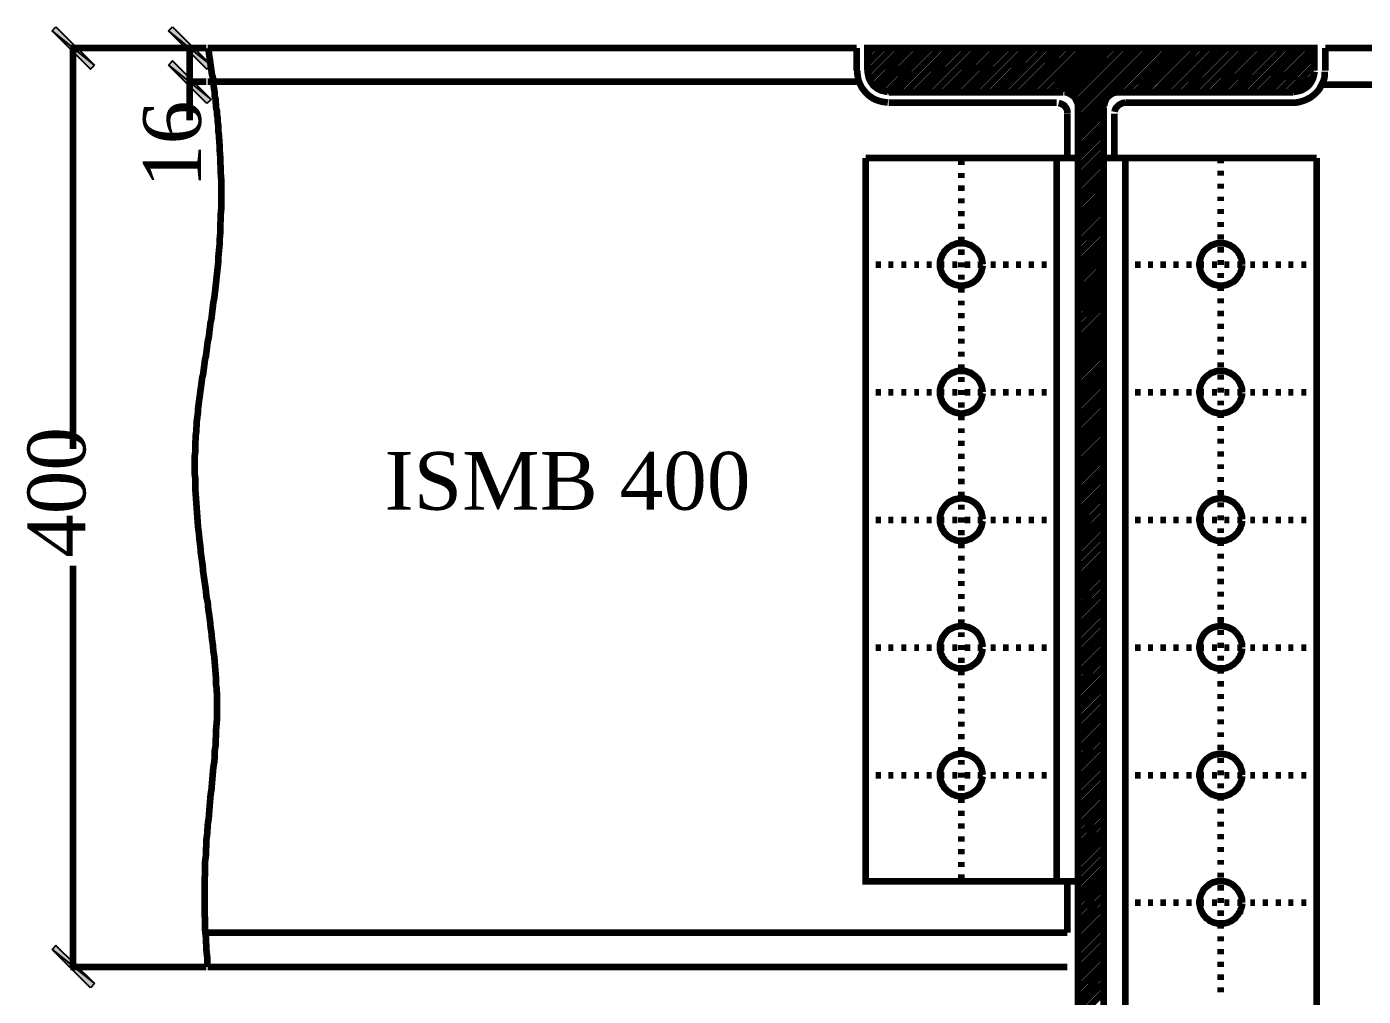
# Model space of a CAD drawing. Header units: millimetres. Extents: x 5315 to 5554, y 2783 to 3056.
# Drawn here: x 5314.9 to 5365.9, y 2861.6 to 2898.6 of the extents above; entities that cross this region are included whole.
import ezdxf

# ---------------------------------------------------------------- set-up
doc = ezdxf.new("R2010")
doc.units = ezdxf.units.MM
for name, color, linetype in [('H', 7, 'Continuous'), ('P', 7, 'Continuous'), ('T', 7, 'Continuous')]:
    doc.layers.add(name, color=color, linetype=linetype)
doc.styles.get("Standard").update_dxf_attribs({"font": 'arial.ttf'})

msp = doc.modelspace()

# ---------------------------------------------------------------- hatches: boundary and pattern name
at = {"layer": 'H', "linetype": 'Continuous'}
for points in [[(5317.518, 2897.109), (5317.377, 2896.951), (5315.913, 2898.415), (5316.072, 2898.573), (5317.518, 2897.109)], [(5321.963, 2897.109), (5321.804, 2896.951), (5320.358, 2898.415), (5320.517, 2898.573), (5321.963, 2897.109)], [(5321.963, 2895.804), (5321.804, 2895.645), (5320.358, 2897.109), (5320.517, 2897.268), (5321.963, 2895.804)], [(5317.518, 2862.079), (5317.377, 2861.92), (5315.913, 2863.384), (5316.072, 2863.543), (5317.518, 2862.079)]]:
    msp.add_hatch(color=256, dxfattribs=at).paths.add_polyline_path(points)

# ---------------------------------------------------------------- linework, layer by layer
at = {"layer": 'P'}
for points in [[(5315.913, 2898.415), (5316.054, 2898.573)], [(5317.518, 2897.109), (5315.913, 2898.415)], [(5315.913, 2898.415), (5317.377, 2896.951)], [(5317.518, 2897.109), (5315.913, 2898.415)], [(5316.054, 2898.573), (5317.518, 2897.109)], [(5320.34, 2898.415), (5320.499, 2898.573)], [(5321.963, 2897.109), (5320.34, 2898.415)], [(5320.34, 2898.415), (5321.804, 2896.951)], [(5321.963, 2897.109), (5320.34, 2898.415)], [(5320.499, 2898.573), (5321.963, 2897.109)], [(5320.499, 2897.268), (5320.34, 2897.109)], [(5321.963, 2895.804), (5320.499, 2897.268)], [(5317.377, 2896.951), (5317.518, 2897.109)], [(5320.34, 2897.109), (5321.963, 2895.804)], [(5320.34, 2897.109), (5321.963, 2895.804)], [(5321.804, 2895.645), (5320.34, 2897.109)], [(5321.804, 2896.951), (5321.963, 2897.109)], [(5321.963, 2895.804), (5321.804, 2895.645)], [(5316.054, 2863.543), (5315.913, 2863.401)], [(5315.913, 2863.401), (5317.518, 2862.096)], [(5315.913, 2863.401), (5317.518, 2862.096)], [(5317.377, 2861.937), (5315.913, 2863.401)], [(5317.518, 2862.096), (5316.054, 2863.543)], [(5317.518, 2862.096), (5317.377, 2861.937)]]:
    msp.add_lwpolyline(points, dxfattribs=at)
at = {"layer": 'P', "const_width": 0.254}
for points in [[(5321.787, 2897.762), (5316.601, 2897.762)], [(5316.707, 2897.762), (5316.707, 2882.469)], [(5321.787, 2897.762), (5321.046, 2897.762)], [(5321.152, 2897.762), (5321.152, 2896.474), (5321.152, 2895.01)], [(5321.84, 2897.762), (5321.875, 2897.639), (5321.893, 2897.497), (5321.91, 2897.374), (5321.928, 2897.268), (5321.945, 2897.127), (5321.963, 2897.004), (5321.981, 2896.88), (5321.998, 2896.757), (5322.034, 2896.633), (5322.034, 2896.527), (5322.051, 2896.404), (5322.069, 2896.28), (5322.087, 2896.157), (5322.104, 2896.051), (5322.104, 2895.928), (5322.139, 2895.804), (5322.139, 2895.698), (5322.157, 2895.575), (5322.157, 2895.469), (5322.192, 2895.346), (5322.192, 2895.222), (5322.21, 2895.116), (5322.21, 2895.01), (5322.228, 2894.887), (5322.245, 2894.781), (5322.245, 2894.675), (5322.245, 2894.569), (5322.263, 2894.446), (5322.263, 2894.34), (5322.281, 2894.234), (5322.281, 2894.128), (5322.298, 2894.023), (5322.298, 2893.811), (5322.316, 2893.599), (5322.316, 2893.388), (5322.334, 2893.194), (5322.334, 2892.982), (5322.351, 2892.77), (5322.351, 2892.576), (5322.351, 2892.382), (5322.351, 2892.188), (5322.351, 2891.994), (5322.351, 2891.8), (5322.351, 2891.606), (5322.334, 2891.43), (5322.334, 2891.236), (5322.316, 2891.059), (5322.316, 2890.883), (5322.316, 2890.706), (5322.298, 2890.512), (5322.298, 2890.354), (5322.281, 2890.177), (5322.263, 2890.001), (5322.245, 2889.825), (5322.245, 2889.666), (5322.228, 2889.489), (5322.21, 2889.331), (5322.192, 2889.172), (5322.175, 2889.013), (5322.157, 2888.837), (5322.139, 2888.678), (5322.122, 2888.519), (5322.104, 2888.378), (5322.087, 2888.219), (5322.051, 2888.061), (5322.034, 2887.902), (5322.016, 2887.761), (5321.998, 2887.602), (5321.981, 2887.443), (5321.945, 2887.302), (5321.928, 2887.161), (5321.91, 2887.02), (5321.893, 2886.861), (5321.875, 2886.72), (5321.84, 2886.579), (5321.822, 2886.438), (5321.804, 2886.297), (5321.787, 2886.156), (5321.769, 2886.015), (5321.734, 2885.891), (5321.716, 2885.75), (5321.699, 2885.609), (5321.681, 2885.468), (5321.663, 2885.327), (5321.628, 2885.203), (5321.61, 2885.062), (5321.593, 2884.939), (5321.575, 2884.797), (5321.557, 2884.674), (5321.54, 2884.533), (5321.522, 2884.409), (5321.504, 2884.286), (5321.487, 2884.145), (5321.469, 2884.021), (5321.469, 2883.898), (5321.452, 2883.774), (5321.434, 2883.633), (5321.416, 2883.51), (5321.416, 2883.369), (5321.399, 2883.245), (5321.399, 2883.122), (5321.381, 2882.998), (5321.381, 2882.875), (5321.363, 2882.734), (5321.363, 2882.61), (5321.363, 2882.487), (5321.363, 2882.363), (5321.346, 2882.24), (5321.346, 2882.099), (5321.346, 2881.975), (5321.346, 2881.852), (5321.346, 2881.728), (5321.346, 2881.605), (5321.346, 2881.481), (5321.363, 2881.358), (5321.363, 2881.234), (5321.363, 2880.97), (5321.381, 2880.723), (5321.399, 2880.476), (5321.416, 2880.229), (5321.434, 2879.982), (5321.452, 2879.735), (5321.469, 2879.488), (5321.504, 2879.241), (5321.522, 2879.012), (5321.557, 2878.765), (5321.575, 2878.518), (5321.61, 2878.271), (5321.646, 2878.024), (5321.663, 2877.795), (5321.699, 2877.548), (5321.734, 2877.319), (5321.769, 2877.072), (5321.787, 2876.842), (5321.84, 2876.613), (5321.857, 2876.384), (5321.893, 2876.154), (5321.928, 2875.907), (5321.945, 2875.696), (5321.981, 2875.466), (5321.998, 2875.237), (5322.034, 2875.008), (5322.051, 2874.779), (5322.087, 2874.567), (5322.104, 2874.338), (5322.122, 2874.126), (5322.139, 2873.897), (5322.157, 2873.685), (5322.157, 2873.579), (5322.157, 2873.473), (5322.175, 2873.367), (5322.175, 2873.262), (5322.192, 2873.156), (5322.192, 2873.032), (5322.192, 2872.926), (5322.192, 2872.821), (5322.192, 2872.732), (5322.192, 2872.627), (5322.192, 2872.415), (5322.192, 2872.203), (5322.175, 2871.992), (5322.157, 2871.78), (5322.157, 2871.586), (5322.139, 2871.374), (5322.139, 2871.18), (5322.104, 2870.969), (5322.104, 2870.757), (5322.087, 2870.545), (5322.051, 2870.334), (5322.034, 2870.14), (5322.016, 2869.928), (5321.998, 2869.716), (5321.981, 2869.505), (5321.945, 2869.275), (5321.928, 2869.064), (5321.91, 2868.852), (5321.893, 2868.623), (5321.875, 2868.393), (5321.857, 2868.287), (5321.84, 2868.164), (5321.84, 2868.058), (5321.822, 2867.952), (5321.822, 2867.829), (5321.804, 2867.705), (5321.787, 2867.582), (5321.787, 2867.476), (5321.787, 2867.353), (5321.769, 2867.229), (5321.769, 2867.106), (5321.769, 2866.982), (5321.751, 2866.859), (5321.734, 2866.735), (5321.734, 2866.612), (5321.734, 2866.488), (5321.734, 2866.365), (5321.734, 2866.224), (5321.716, 2866.1), (5321.716, 2865.959), (5321.716, 2865.836), (5321.716, 2865.695), (5321.716, 2865.571), (5321.716, 2865.43), (5321.716, 2865.306), (5321.716, 2865.165), (5321.716, 2865.007), (5321.716, 2864.883), (5321.716, 2864.724), (5321.734, 2864.583), (5321.734, 2864.442), (5321.734, 2864.301), (5321.734, 2864.142), (5321.751, 2864.001), (5321.769, 2863.842), (5321.769, 2863.684), (5321.787, 2863.543), (5321.787, 2863.384), (5321.804, 2863.225), (5321.822, 2863.066), (5321.822, 2862.908), (5321.84, 2862.731)], [(5346.569, 2897.762), (5321.84, 2897.762)], [(5346.569, 2897.762), (5346.569, 2896.898)], [(5346.975, 2897.533), (5347.187, 2897.762)], [(5346.975, 2897.18), (5347.557, 2897.762)], [(5346.975, 2896.81), (5347.928, 2897.762)], [(5363.997, 2896.898), (5363.997, 2897.762), (5346.975, 2897.762), (5346.975, 2896.898)], [(5347.063, 2896.527), (5348.298, 2897.762)], [(5347.222, 2896.316), (5348.651, 2897.762)], [(5347.416, 2896.157), (5349.021, 2897.762)], [(5347.698, 2896.069), (5349.374, 2897.762)], [(5348.051, 2896.069), (5349.744, 2897.762)], [(5348.421, 2896.069), (5350.115, 2897.762)], [(5348.792, 2896.069), (5350.468, 2897.762)], [(5349.145, 2896.069), (5350.838, 2897.762)], [(5349.515, 2896.069), (5351.208, 2897.762)], [(5349.885, 2896.069), (5351.561, 2897.762)], [(5350.238, 2896.069), (5351.932, 2897.762)], [(5350.609, 2896.069), (5352.284, 2897.762)], [(5350.961, 2896.069), (5352.655, 2897.762)], [(5351.332, 2896.069), (5353.025, 2897.762)], [(5351.702, 2896.069), (5353.378, 2897.762)], [(5352.055, 2896.069), (5353.748, 2897.762)], [(5352.425, 2896.069), (5354.119, 2897.762)], [(5352.796, 2896.069), (5354.472, 2897.762)], [(5353.149, 2896.069), (5354.842, 2897.762)], [(5353.519, 2896.069), (5355.212, 2897.762)], [(5353.889, 2896.069), (5355.583, 2897.762)], [(5354.26, 2896.069), (5355.936, 2897.762)], [(5354.595, 2896.051), (5356.288, 2897.762)], [(5354.824, 2895.928), (5356.659, 2897.762)], [(5354.965, 2895.698), (5357.029, 2897.762)], [(5355.001, 2895.381), (5357.382, 2897.762)], [(5355.001, 2895.01), (5357.752, 2897.762)], [(5356.429, 2896.069), (5358.123, 2897.762)], [(5356.8, 2896.069), (5358.493, 2897.762)], [(5357.17, 2896.069), (5358.846, 2897.762)], [(5357.523, 2896.069), (5359.199, 2897.762)], [(5357.894, 2896.069), (5359.569, 2897.762)], [(5358.246, 2896.069), (5359.94, 2897.762)], [(5358.617, 2896.069), (5360.31, 2897.762)], [(5358.987, 2896.069), (5360.663, 2897.762)], [(5359.34, 2896.069), (5361.033, 2897.762)], [(5359.71, 2896.069), (5361.404, 2897.762)], [(5360.081, 2896.069), (5361.756, 2897.762)], [(5360.434, 2896.069), (5362.127, 2897.762)], [(5360.804, 2896.069), (5362.48, 2897.762)], [(5361.157, 2896.069), (5362.85, 2897.762)], [(5361.527, 2896.069), (5363.22, 2897.762)], [(5361.898, 2896.069), (5363.573, 2897.762)], [(5362.25, 2896.069), (5363.944, 2897.762)], [(5364.42, 2896.898), (5364.42, 2897.762)], [(5364.42, 2897.762), (5393.136, 2897.762)], [(5362.621, 2896.069), (5363.997, 2897.462)], [(5362.991, 2896.069), (5363.997, 2897.092)], [(5346.587, 2896.898), (5346.587, 2896.81), (5346.605, 2896.686), (5346.622, 2896.563), (5346.658, 2896.457), (5346.71, 2896.351), (5346.763, 2896.245), (5346.834, 2896.157), (5346.904, 2896.069), (5346.993, 2895.981), (5347.081, 2895.91), (5347.187, 2895.839), (5347.293, 2895.786), (5347.398, 2895.751), (5347.522, 2895.716), (5347.628, 2895.698), (5347.751, 2895.681)], [(5346.975, 2896.898), (5346.993, 2896.774), (5347.01, 2896.704), (5347.028, 2896.616), (5347.063, 2896.545), (5347.099, 2896.474), (5347.134, 2896.421), (5347.187, 2896.351), (5347.24, 2896.298), (5347.31, 2896.245), (5347.363, 2896.21), (5347.434, 2896.175), (5347.504, 2896.139), (5347.592, 2896.122), (5347.663, 2896.104), (5347.751, 2896.086)], [(5363.203, 2896.086), (5363.326, 2896.104), (5363.397, 2896.122), (5363.485, 2896.139), (5363.556, 2896.175), (5363.626, 2896.21), (5363.679, 2896.245), (5363.75, 2896.298), (5363.803, 2896.351), (5363.855, 2896.421), (5363.891, 2896.474), (5363.926, 2896.545), (5363.961, 2896.616), (5363.979, 2896.704), (5363.997, 2896.774), (5364.014, 2896.862)], [(5363.203, 2895.681), (5363.291, 2895.681), (5363.414, 2895.698), (5363.538, 2895.734), (5363.644, 2895.769), (5363.75, 2895.822), (5363.855, 2895.875), (5363.944, 2895.945), (5364.032, 2896.016), (5364.12, 2896.104), (5364.191, 2896.192), (5364.244, 2896.298), (5364.296, 2896.404), (5364.349, 2896.51), (5364.385, 2896.616), (5364.402, 2896.739), (5364.402, 2896.862)], [(5363.362, 2896.104), (5363.979, 2896.704)], [(5321.787, 2896.474), (5321.046, 2896.474)], [(5346.64, 2896.474), (5321.84, 2896.474)], [(5347.786, 2896.069), (5354.436, 2896.069)], [(5355.001, 2895.504), (5355.001, 2895.592), (5354.965, 2895.698), (5354.913, 2895.804), (5354.86, 2895.892), (5354.771, 2895.963), (5354.683, 2896.016), (5354.577, 2896.069), (5354.472, 2896.069)], [(5356.553, 2896.069), (5356.465, 2896.069), (5356.359, 2896.051), (5356.253, 2895.998), (5356.165, 2895.928), (5356.094, 2895.857), (5356.041, 2895.751), (5356.006, 2895.645), (5355.989, 2895.54)], [(5356.553, 2896.069), (5363.203, 2896.069)], [(5364.296, 2896.369), (5393.136, 2896.369)], [(5347.786, 2895.681), (5354.189, 2895.681)], [(5354.595, 2895.275), (5354.595, 2895.363), (5354.56, 2895.451), (5354.524, 2895.504), (5354.472, 2895.575), (5354.401, 2895.61), (5354.33, 2895.645), (5354.26, 2895.663)], [(5355.001, 2894.64), (5355.989, 2895.628)], [(5355.001, 2895.504), (5355.001, 2851.372)], [(5355.001, 2895.504), (5355.001, 2864.036)], [(5355.971, 2895.504), (5355.971, 2851.372)], [(5356.8, 2895.681), (5356.694, 2895.663), (5356.624, 2895.628), (5356.553, 2895.592), (5356.5, 2895.54), (5356.447, 2895.487), (5356.412, 2895.416), (5356.394, 2895.328)], [(5356.8, 2895.681), (5363.203, 2895.681)], [(5354.595, 2895.257), (5354.595, 2893.564)], [(5354.595, 2893.564), (5354.595, 2895.257), (5354.595, 2893.564)], [(5355.001, 2894.287), (5355.971, 2895.257)], [(5356.377, 2893.564), (5356.377, 2895.257)], [(5355.001, 2893.917), (5355.971, 2894.887)], [(5355.001, 2893.564), (5355.971, 2894.534)], [(5355.001, 2893.194), (5355.971, 2894.164)], [(5356.377, 2893.564), (5356.377, 2894.199)], [(5346.904, 2893.564), (5354.189, 2893.564)], [(5354.189, 2865.994), (5346.904, 2865.994), (5346.904, 2893.564)], [(5350.556, 2893.564), (5350.556, 2893.299)], [(5354.189, 2893.564), (5354.189, 2865.994)], [(5354.189, 2893.564), (5355.001, 2893.564)], [(5355.001, 2892.823), (5355.971, 2893.793)], [(5355.001, 2893.564), (5355.001, 2865.994)], [(5356.8, 2893.564), (5355.971, 2893.564), (5355.971, 2856.258)], [(5364.085, 2893.564), (5356.8, 2893.564)], [(5356.8, 2893.564), (5356.8, 2860.315)], [(5360.434, 2893.564), (5360.434, 2893.37)], [(5364.085, 2893.564), (5364.085, 2860.315)], [(5350.556, 2893), (5350.556, 2892.806)], [(5355.001, 2892.47), (5355.971, 2893.441)], [(5355.001, 2892.1), (5355.971, 2893.07)], [(5360.434, 2893.088), (5360.434, 2892.894)], [(5350.556, 2892.523), (5350.556, 2892.312)], [(5355.001, 2891.73), (5355.971, 2892.717)], [(5360.434, 2892.594), (5360.434, 2892.4)], [(5350.556, 2892.029), (5350.556, 2891.835)], [(5355.001, 2891.359), (5355.971, 2892.347)], [(5355.001, 2891.006), (5355.971, 2891.976)], [(5360.434, 2892.1), (5360.434, 2891.924)], [(5350.556, 2891.553), (5350.556, 2891.341)], [(5355.001, 2890.654), (5355.971, 2891.624)], [(5360.434, 2891.624), (5360.434, 2891.43)], [(5350.556, 2891.059), (5350.556, 2890.865)], [(5355.001, 2890.283), (5355.971, 2891.253)], [(5360.434, 2891.13), (5360.434, 2890.936)], [(5350.556, 2890.565), (5350.556, 2890.371)], [(5355.001, 2889.913), (5355.971, 2890.883)], [(5355.001, 2889.542), (5355.971, 2890.512)], [(5360.434, 2890.654), (5360.434, 2890.46)], [(5351.367, 2889.507), (5351.349, 2889.631), (5351.332, 2889.719), (5351.314, 2889.789), (5351.279, 2889.86), (5351.244, 2889.93), (5351.208, 2890.001), (5351.155, 2890.054), (5351.103, 2890.107), (5351.032, 2890.16), (5350.979, 2890.195), (5350.909, 2890.248), (5350.838, 2890.266), (5350.75, 2890.301), (5350.679, 2890.318), (5350.591, 2890.318), (5350.503, 2890.318), (5350.432, 2890.318), (5350.344, 2890.301), (5350.274, 2890.266), (5350.203, 2890.248), (5350.132, 2890.195), (5350.062, 2890.16), (5350.009, 2890.107), (5349.956, 2890.054), (5349.903, 2890.001), (5349.868, 2889.93), (5349.815, 2889.86), (5349.797, 2889.789), (5349.762, 2889.719), (5349.744, 2889.631), (5349.744, 2889.56), (5349.744, 2889.472), (5349.744, 2889.384), (5349.762, 2889.313), (5349.797, 2889.225), (5349.815, 2889.154), (5349.868, 2889.084), (5349.903, 2889.031), (5349.956, 2888.96), (5350.009, 2888.907), (5350.062, 2888.854), (5350.132, 2888.819), (5350.203, 2888.784), (5350.274, 2888.749), (5350.344, 2888.731), (5350.432, 2888.713), (5350.503, 2888.696), (5350.591, 2888.696), (5350.679, 2888.713), (5350.75, 2888.731), (5350.838, 2888.749), (5350.909, 2888.784), (5350.979, 2888.819), (5351.032, 2888.854), (5351.103, 2888.907), (5351.155, 2888.96), (5351.208, 2889.031), (5351.244, 2889.084), (5351.279, 2889.154), (5351.314, 2889.225), (5351.332, 2889.313), (5351.349, 2889.384), (5351.367, 2889.472)], [(5350.556, 2890.089), (5350.556, 2889.877)], [(5355.001, 2889.19), (5355.971, 2890.16)], [(5361.245, 2889.507), (5361.245, 2889.631), (5361.227, 2889.719), (5361.192, 2889.789), (5361.174, 2889.86), (5361.121, 2889.93), (5361.086, 2890.001), (5361.033, 2890.054), (5360.98, 2890.107), (5360.927, 2890.16), (5360.857, 2890.195), (5360.786, 2890.248), (5360.716, 2890.266), (5360.645, 2890.301), (5360.557, 2890.318), (5360.486, 2890.318), (5360.398, 2890.318), (5360.31, 2890.318), (5360.239, 2890.301), (5360.151, 2890.266), (5360.081, 2890.248), (5360.01, 2890.195), (5359.957, 2890.16), (5359.887, 2890.107), (5359.834, 2890.054), (5359.781, 2890.001), (5359.746, 2889.93), (5359.71, 2889.86), (5359.675, 2889.789), (5359.657, 2889.719), (5359.64, 2889.631), (5359.622, 2889.56), (5359.622, 2889.472), (5359.64, 2889.384), (5359.657, 2889.313), (5359.675, 2889.225), (5359.71, 2889.154), (5359.746, 2889.084), (5359.781, 2889.031), (5359.834, 2888.96), (5359.887, 2888.907), (5359.957, 2888.854), (5360.01, 2888.819), (5360.081, 2888.784), (5360.151, 2888.749), (5360.239, 2888.731), (5360.31, 2888.713), (5360.398, 2888.696), (5360.486, 2888.696), (5360.557, 2888.713), (5360.645, 2888.731), (5360.716, 2888.749), (5360.786, 2888.784), (5360.857, 2888.819), (5360.927, 2888.854), (5360.98, 2888.907), (5361.033, 2888.96), (5361.086, 2889.031), (5361.121, 2889.084), (5361.174, 2889.154), (5361.192, 2889.225), (5361.227, 2889.313), (5361.245, 2889.384), (5361.245, 2889.472)], [(5360.434, 2890.177), (5360.434, 2889.966)], [(5346.904, 2889.507), (5346.993, 2889.507)], [(5347.293, 2889.507), (5347.487, 2889.507)], [(5347.769, 2889.507), (5347.963, 2889.507)], [(5348.263, 2889.507), (5348.457, 2889.507)], [(5348.757, 2889.507), (5348.933, 2889.507)], [(5349.233, 2889.507), (5349.427, 2889.507)], [(5349.727, 2889.507), (5349.903, 2889.507)], [(5350.203, 2889.507), (5350.397, 2889.507)], [(5350.556, 2889.595), (5350.556, 2889.401)], [(5350.679, 2889.507), (5350.891, 2889.507)], [(5351.173, 2889.507), (5351.367, 2889.507)], [(5351.667, 2889.507), (5351.861, 2889.507)], [(5352.143, 2889.507), (5352.355, 2889.507)], [(5352.637, 2889.507), (5352.831, 2889.507)], [(5353.113, 2889.507), (5353.325, 2889.507)], [(5353.607, 2889.507), (5353.801, 2889.507)], [(5354.101, 2889.507), (5354.189, 2889.507)], [(5355.001, 2888.819), (5355.971, 2889.807)], [(5355.001, 2888.449), (5355.971, 2889.436)], [(5356.888, 2889.507), (5356.8, 2889.507)], [(5357.382, 2889.507), (5357.17, 2889.507)], [(5357.858, 2889.507), (5357.664, 2889.507)], [(5358.352, 2889.507), (5358.14, 2889.507)], [(5358.828, 2889.507), (5358.634, 2889.507)], [(5359.322, 2889.507), (5359.128, 2889.507)], [(5359.799, 2889.507), (5359.604, 2889.507)], [(5360.292, 2889.507), (5360.098, 2889.507)], [(5360.434, 2889.683), (5360.434, 2889.489)], [(5360.769, 2889.507), (5360.575, 2889.507)], [(5361.263, 2889.507), (5361.069, 2889.507)], [(5361.739, 2889.507), (5361.562, 2889.507)], [(5362.233, 2889.507), (5362.039, 2889.507)], [(5362.727, 2889.507), (5362.533, 2889.507)], [(5363.203, 2889.507), (5363.009, 2889.507)], [(5363.697, 2889.507), (5363.503, 2889.507)], [(5364.085, 2889.507), (5363.997, 2889.507)], [(5350.556, 2889.119), (5350.556, 2888.925)], [(5355.001, 2888.096), (5355.971, 2889.066)], [(5360.434, 2889.19), (5360.434, 2888.996)], [(5350.556, 2888.625), (5350.556, 2888.431)], [(5355.001, 2887.743), (5355.971, 2888.696)], [(5360.434, 2888.713), (5360.434, 2888.502)], [(5350.556, 2888.131), (5350.556, 2887.955)], [(5355.001, 2887.373), (5355.971, 2888.343)], [(5355.001, 2887.002), (5355.971, 2887.972)], [(5360.434, 2888.219), (5360.434, 2888.025)], [(5350.556, 2887.655), (5350.556, 2887.461)], [(5355.001, 2886.632), (5355.971, 2887.602)], [(5360.434, 2887.743), (5360.434, 2887.531)], [(5350.556, 2887.161), (5350.556, 2886.967)], [(5355.001, 2886.279), (5355.971, 2887.249)], [(5355.001, 2885.909), (5355.971, 2886.879)], [(5360.434, 2887.249), (5360.434, 2887.055)], [(5350.556, 2886.685), (5350.556, 2886.491)], [(5355.001, 2885.538), (5355.971, 2886.526)], [(5360.434, 2886.755), (5360.434, 2886.561)], [(5350.556, 2886.191), (5350.556, 2885.997)], [(5355.001, 2885.186), (5355.971, 2886.156)], [(5360.434, 2886.279), (5360.434, 2886.067)], [(5351.367, 2884.639), (5351.349, 2884.762), (5351.332, 2884.85), (5351.314, 2884.921), (5351.279, 2884.991), (5351.244, 2885.062), (5351.208, 2885.133), (5351.155, 2885.186), (5351.103, 2885.238), (5351.032, 2885.291), (5350.979, 2885.327), (5350.909, 2885.38), (5350.838, 2885.397), (5350.75, 2885.432), (5350.679, 2885.45), (5350.591, 2885.45), (5350.503, 2885.45), (5350.432, 2885.45), (5350.344, 2885.432), (5350.274, 2885.397), (5350.203, 2885.38), (5350.132, 2885.327), (5350.062, 2885.291), (5350.009, 2885.238), (5349.956, 2885.186), (5349.903, 2885.133), (5349.868, 2885.062), (5349.815, 2884.991), (5349.797, 2884.921), (5349.762, 2884.85), (5349.744, 2884.762), (5349.744, 2884.692), (5349.744, 2884.603), (5349.744, 2884.515), (5349.762, 2884.445), (5349.797, 2884.356), (5349.815, 2884.286), (5349.868, 2884.215), (5349.903, 2884.162), (5349.956, 2884.092), (5350.009, 2884.039), (5350.062, 2883.986), (5350.132, 2883.951), (5350.203, 2883.916), (5350.274, 2883.88), (5350.344, 2883.863), (5350.432, 2883.845), (5350.503, 2883.827), (5350.591, 2883.827), (5350.679, 2883.845), (5350.75, 2883.863), (5350.838, 2883.88), (5350.909, 2883.916), (5350.979, 2883.951), (5351.032, 2883.986), (5351.103, 2884.039), (5351.155, 2884.092), (5351.208, 2884.162), (5351.244, 2884.215), (5351.279, 2884.286), (5351.314, 2884.356), (5351.332, 2884.445), (5351.349, 2884.515), (5351.367, 2884.603)], [(5350.556, 2885.697), (5350.556, 2885.521)], [(5355.001, 2884.815), (5355.971, 2885.785)], [(5355.001, 2884.462), (5355.971, 2885.432)], [(5361.245, 2884.639), (5361.245, 2884.762), (5361.227, 2884.85), (5361.192, 2884.921), (5361.174, 2884.991), (5361.121, 2885.062), (5361.086, 2885.133), (5361.033, 2885.186), (5360.98, 2885.238), (5360.927, 2885.291), (5360.857, 2885.327), (5360.786, 2885.38), (5360.716, 2885.397), (5360.645, 2885.432), (5360.557, 2885.45), (5360.486, 2885.45), (5360.398, 2885.45), (5360.31, 2885.45), (5360.239, 2885.432), (5360.151, 2885.397), (5360.081, 2885.38), (5360.01, 2885.327), (5359.957, 2885.291), (5359.887, 2885.238), (5359.834, 2885.186), (5359.781, 2885.133), (5359.746, 2885.062), (5359.71, 2884.991), (5359.675, 2884.921), (5359.657, 2884.85), (5359.64, 2884.762), (5359.622, 2884.692), (5359.622, 2884.603), (5359.64, 2884.515), (5359.657, 2884.445), (5359.675, 2884.356), (5359.71, 2884.286), (5359.746, 2884.215), (5359.781, 2884.162), (5359.834, 2884.092), (5359.887, 2884.039), (5359.957, 2883.986), (5360.01, 2883.951), (5360.081, 2883.916), (5360.151, 2883.88), (5360.239, 2883.863), (5360.31, 2883.845), (5360.398, 2883.827), (5360.486, 2883.827), (5360.557, 2883.845), (5360.645, 2883.863), (5360.716, 2883.88), (5360.786, 2883.916), (5360.857, 2883.951), (5360.927, 2883.986), (5360.98, 2884.039), (5361.033, 2884.092), (5361.086, 2884.162), (5361.121, 2884.215), (5361.174, 2884.286), (5361.192, 2884.356), (5361.227, 2884.445), (5361.245, 2884.515), (5361.245, 2884.603)], [(5360.434, 2885.785), (5360.434, 2885.591)], [(5350.556, 2885.221), (5350.556, 2885.027)], [(5355.001, 2884.092), (5355.971, 2885.062)], [(5360.434, 2885.309), (5360.434, 2885.115)], [(5360.434, 2884.815), (5360.434, 2884.621)], [(5346.904, 2884.639), (5346.993, 2884.639)], [(5347.293, 2884.639), (5347.487, 2884.639)], [(5347.769, 2884.639), (5347.963, 2884.639)], [(5348.263, 2884.639), (5348.457, 2884.639)], [(5348.757, 2884.639), (5348.933, 2884.639)], [(5349.233, 2884.639), (5349.427, 2884.639)], [(5349.727, 2884.639), (5349.903, 2884.639)], [(5350.203, 2884.639), (5350.397, 2884.639)], [(5350.556, 2884.727), (5350.556, 2884.533)], [(5350.679, 2884.639), (5350.891, 2884.639)], [(5351.173, 2884.639), (5351.367, 2884.639)], [(5351.667, 2884.639), (5351.861, 2884.639)], [(5352.143, 2884.639), (5352.355, 2884.639)], [(5352.637, 2884.639), (5352.831, 2884.639)], [(5353.113, 2884.639), (5353.325, 2884.639)], [(5353.607, 2884.639), (5353.801, 2884.639)], [(5354.101, 2884.639), (5354.189, 2884.639)], [(5355.001, 2883.721), (5355.971, 2884.692)], [(5355.001, 2883.369), (5355.971, 2884.339)], [(5356.888, 2884.639), (5356.8, 2884.639)], [(5357.382, 2884.639), (5357.17, 2884.639)], [(5357.858, 2884.639), (5357.664, 2884.639)], [(5358.352, 2884.639), (5358.14, 2884.639)], [(5358.828, 2884.639), (5358.634, 2884.639)], [(5359.322, 2884.639), (5359.128, 2884.639)], [(5359.799, 2884.639), (5359.604, 2884.639)], [(5360.292, 2884.639), (5360.098, 2884.639)], [(5360.434, 2884.321), (5360.434, 2884.145)], [(5360.769, 2884.639), (5360.575, 2884.639)], [(5361.263, 2884.639), (5361.069, 2884.639)], [(5361.739, 2884.639), (5361.562, 2884.639)], [(5362.233, 2884.639), (5362.039, 2884.639)], [(5362.727, 2884.639), (5362.533, 2884.639)], [(5363.203, 2884.639), (5363.009, 2884.639)], [(5363.697, 2884.639), (5363.503, 2884.639)], [(5364.085, 2884.639), (5363.997, 2884.639)], [(5350.556, 2884.251), (5350.556, 2884.057)], [(5355.001, 2882.998), (5355.971, 2883.968)], [(5360.434, 2883.845), (5360.434, 2883.651)], [(5350.556, 2883.757), (5350.556, 2883.563)], [(5355.001, 2882.628), (5355.971, 2883.616)], [(5360.434, 2883.351), (5360.434, 2883.157)], [(5350.556, 2883.263), (5350.556, 2883.086)], [(5350.556, 2882.787), (5350.556, 2882.593)], [(5355.001, 2882.275), (5355.971, 2883.245)], [(5355.001, 2881.905), (5355.971, 2882.875)], [(5360.434, 2882.875), (5360.434, 2882.681)], [(5350.556, 2882.293), (5350.556, 2882.099)], [(5355.001, 2881.552), (5355.971, 2882.522)], [(5360.434, 2882.381), (5360.434, 2882.187)], [(5350.556, 2881.816), (5350.556, 2881.622)], [(5355.001, 2881.181), (5355.971, 2882.152)], [(5355.001, 2880.811), (5355.971, 2881.781)], [(5360.434, 2881.887), (5360.434, 2881.711)], [(5350.556, 2881.34), (5350.556, 2881.129)], [(5355.001, 2880.458), (5355.971, 2881.428)], [(5360.434, 2881.411), (5360.434, 2881.217)], [(5350.556, 2880.846), (5350.556, 2880.652)], [(5355.001, 2880.088), (5355.971, 2881.058)], [(5360.434, 2880.917), (5360.434, 2880.723)], [(5351.367, 2879.788), (5351.349, 2879.911), (5351.332, 2879.982), (5351.314, 2880.07), (5351.279, 2880.141), (5351.244, 2880.211), (5351.208, 2880.264), (5351.155, 2880.335), (5351.103, 2880.388), (5351.032, 2880.441), (5350.979, 2880.476), (5350.909, 2880.511), (5350.838, 2880.546), (5350.75, 2880.564), (5350.679, 2880.582), (5350.591, 2880.599), (5350.503, 2880.599), (5350.432, 2880.582), (5350.344, 2880.564), (5350.274, 2880.546), (5350.203, 2880.511), (5350.132, 2880.476), (5350.062, 2880.441), (5350.009, 2880.388), (5349.956, 2880.335), (5349.903, 2880.264), (5349.868, 2880.211), (5349.815, 2880.141), (5349.797, 2880.07), (5349.762, 2879.982), (5349.744, 2879.911), (5349.744, 2879.823), (5349.744, 2879.735), (5349.744, 2879.665), (5349.762, 2879.576), (5349.797, 2879.506), (5349.815, 2879.435), (5349.868, 2879.365), (5349.903, 2879.294), (5349.956, 2879.241), (5350.009, 2879.188), (5350.062, 2879.135), (5350.132, 2879.1), (5350.203, 2879.047), (5350.274, 2879.03), (5350.344, 2878.994), (5350.432, 2878.977), (5350.503, 2878.977), (5350.591, 2878.977), (5350.679, 2878.977), (5350.75, 2878.994), (5350.838, 2879.03), (5350.909, 2879.047), (5350.979, 2879.1), (5351.032, 2879.135), (5351.103, 2879.188), (5351.155, 2879.241), (5351.208, 2879.294), (5351.244, 2879.365), (5351.279, 2879.435), (5351.314, 2879.506), (5351.332, 2879.576), (5351.349, 2879.665), (5351.367, 2879.735)], [(5350.556, 2880.352), (5350.556, 2880.158)], [(5355.001, 2879.717), (5355.971, 2880.705)], [(5355.001, 2879.347), (5355.971, 2880.335)], [(5361.245, 2879.788), (5361.245, 2879.911), (5361.227, 2879.982), (5361.192, 2880.07), (5361.174, 2880.141), (5361.121, 2880.211), (5361.086, 2880.264), (5361.033, 2880.335), (5360.98, 2880.388), (5360.927, 2880.441), (5360.857, 2880.476), (5360.786, 2880.511), (5360.716, 2880.546), (5360.645, 2880.564), (5360.557, 2880.582), (5360.486, 2880.599), (5360.398, 2880.599), (5360.31, 2880.582), (5360.239, 2880.564), (5360.151, 2880.546), (5360.081, 2880.511), (5360.01, 2880.476), (5359.957, 2880.441), (5359.887, 2880.388), (5359.834, 2880.335), (5359.781, 2880.264), (5359.746, 2880.211), (5359.71, 2880.141), (5359.675, 2880.07), (5359.657, 2879.982), (5359.64, 2879.911), (5359.622, 2879.823), (5359.622, 2879.735), (5359.64, 2879.665), (5359.657, 2879.576), (5359.675, 2879.506), (5359.71, 2879.435), (5359.746, 2879.365), (5359.781, 2879.294), (5359.834, 2879.241), (5359.887, 2879.188), (5359.957, 2879.135), (5360.01, 2879.1), (5360.081, 2879.047), (5360.151, 2879.03), (5360.239, 2878.994), (5360.31, 2878.977), (5360.398, 2878.977), (5360.486, 2878.977), (5360.557, 2878.977), (5360.645, 2878.994), (5360.716, 2879.03), (5360.786, 2879.047), (5360.857, 2879.1), (5360.927, 2879.135), (5360.98, 2879.188), (5361.033, 2879.241), (5361.086, 2879.294), (5361.121, 2879.365), (5361.174, 2879.435), (5361.192, 2879.506), (5361.227, 2879.576), (5361.245, 2879.665), (5361.245, 2879.735)], [(5360.434, 2880.441), (5360.434, 2880.247)], [(5346.904, 2879.77), (5346.993, 2879.77)], [(5347.293, 2879.77), (5347.487, 2879.77)], [(5347.769, 2879.77), (5347.963, 2879.77)], [(5348.263, 2879.77), (5348.457, 2879.77)], [(5348.757, 2879.77), (5348.933, 2879.77)], [(5349.233, 2879.77), (5349.427, 2879.77)], [(5349.727, 2879.77), (5349.903, 2879.77)], [(5350.203, 2879.77), (5350.397, 2879.77)], [(5350.556, 2879.876), (5350.556, 2879.665)], [(5350.679, 2879.77), (5350.891, 2879.77)], [(5351.173, 2879.77), (5351.367, 2879.77)], [(5351.667, 2879.77), (5351.861, 2879.77)], [(5352.143, 2879.77), (5352.355, 2879.77)], [(5352.637, 2879.77), (5352.831, 2879.77)], [(5353.113, 2879.77), (5353.325, 2879.77)], [(5353.607, 2879.77), (5353.801, 2879.77)], [(5354.101, 2879.77), (5354.189, 2879.77)], [(5355.001, 2878.994), (5355.971, 2879.964)], [(5356.888, 2879.77), (5356.8, 2879.77)], [(5357.382, 2879.77), (5357.17, 2879.77)], [(5357.858, 2879.77), (5357.664, 2879.77)], [(5358.352, 2879.77), (5358.14, 2879.77)], [(5358.828, 2879.77), (5358.634, 2879.77)], [(5359.322, 2879.77), (5359.128, 2879.77)], [(5359.799, 2879.77), (5359.604, 2879.77)], [(5360.292, 2879.77), (5360.098, 2879.77)], [(5360.434, 2879.947), (5360.434, 2879.753)], [(5360.769, 2879.77), (5360.575, 2879.77)], [(5361.263, 2879.77), (5361.069, 2879.77)], [(5361.739, 2879.77), (5361.562, 2879.77)], [(5362.233, 2879.77), (5362.039, 2879.77)], [(5362.727, 2879.77), (5362.533, 2879.77)], [(5363.203, 2879.77), (5363.009, 2879.77)], [(5363.697, 2879.77), (5363.503, 2879.77)], [(5364.085, 2879.77), (5363.997, 2879.77)], [(5350.556, 2879.382), (5350.556, 2879.188)], [(5355.001, 2878.641), (5355.971, 2879.612)], [(5355.001, 2878.271), (5355.971, 2879.241)], [(5360.434, 2879.453), (5360.434, 2879.276)], [(5350.556, 2878.906), (5350.556, 2878.694)], [(5355.001, 2877.901), (5355.971, 2878.871)], [(5360.434, 2878.977), (5360.434, 2878.783)], [(5350.556, 2878.412), (5350.556, 2878.218)], [(5355.001, 2877.53), (5355.971, 2878.5)], [(5360.434, 2878.483), (5360.434, 2878.289)], [(5316.707, 2862.731), (5316.707, 2878.024)], [(5350.556, 2877.918), (5350.556, 2877.724)], [(5355.001, 2877.177), (5355.971, 2878.148)], [(5355.001, 2876.807), (5355.971, 2877.795)], [(5360.434, 2878.006), (5360.434, 2877.812)], [(5350.556, 2877.442), (5350.556, 2877.248)], [(5355.001, 2876.437), (5355.971, 2877.424)], [(5360.434, 2877.53), (5360.434, 2877.319)], [(5350.556, 2876.948), (5350.556, 2876.754)], [(5355.001, 2876.084), (5355.971, 2877.054)], [(5355.001, 2875.713), (5355.971, 2876.684)], [(5360.434, 2877.036), (5360.434, 2876.842)], [(5350.556, 2876.472), (5350.556, 2876.278)], [(5355.001, 2875.361), (5355.971, 2876.331)], [(5360.434, 2876.542), (5360.434, 2876.348)], [(5351.367, 2874.92), (5351.349, 2875.043), (5351.332, 2875.114), (5351.314, 2875.202), (5351.279, 2875.272), (5351.244, 2875.343), (5351.208, 2875.396), (5351.155, 2875.466), (5351.103, 2875.519), (5351.032, 2875.572), (5350.979, 2875.608), (5350.909, 2875.643), (5350.838, 2875.678), (5350.75, 2875.696), (5350.679, 2875.713), (5350.591, 2875.731), (5350.503, 2875.731), (5350.432, 2875.713), (5350.344, 2875.696), (5350.274, 2875.678), (5350.203, 2875.643), (5350.132, 2875.608), (5350.062, 2875.572), (5350.009, 2875.519), (5349.956, 2875.466), (5349.903, 2875.396), (5349.868, 2875.343), (5349.815, 2875.272), (5349.797, 2875.202), (5349.762, 2875.114), (5349.744, 2875.043), (5349.744, 2874.955), (5349.744, 2874.867), (5349.744, 2874.796), (5349.762, 2874.708), (5349.797, 2874.637), (5349.815, 2874.567), (5349.868, 2874.496), (5349.903, 2874.426), (5349.956, 2874.373), (5350.009, 2874.32), (5350.062, 2874.267), (5350.132, 2874.232), (5350.203, 2874.179), (5350.274, 2874.161), (5350.344, 2874.126), (5350.432, 2874.108), (5350.503, 2874.108), (5350.591, 2874.108), (5350.679, 2874.108), (5350.75, 2874.126), (5350.838, 2874.161), (5350.909, 2874.179), (5350.979, 2874.232), (5351.032, 2874.267), (5351.103, 2874.32), (5351.155, 2874.373), (5351.208, 2874.426), (5351.244, 2874.496), (5351.279, 2874.567), (5351.314, 2874.637), (5351.332, 2874.708), (5351.349, 2874.796), (5351.367, 2874.867)], [(5350.556, 2875.978), (5350.556, 2875.784)], [(5355.001, 2874.99), (5355.971, 2875.96)], [(5361.245, 2874.92), (5361.245, 2875.043), (5361.227, 2875.114), (5361.192, 2875.202), (5361.174, 2875.272), (5361.121, 2875.343), (5361.086, 2875.396), (5361.033, 2875.466), (5360.98, 2875.519), (5360.927, 2875.572), (5360.857, 2875.608), (5360.786, 2875.643), (5360.716, 2875.678), (5360.645, 2875.696), (5360.557, 2875.713), (5360.486, 2875.731), (5360.398, 2875.731), (5360.31, 2875.713), (5360.239, 2875.696), (5360.151, 2875.678), (5360.081, 2875.643), (5360.01, 2875.608), (5359.957, 2875.572), (5359.887, 2875.519), (5359.834, 2875.466), (5359.781, 2875.396), (5359.746, 2875.343), (5359.71, 2875.272), (5359.675, 2875.202), (5359.657, 2875.114), (5359.64, 2875.043), (5359.622, 2874.955), (5359.622, 2874.867), (5359.64, 2874.796), (5359.657, 2874.708), (5359.675, 2874.637), (5359.71, 2874.567), (5359.746, 2874.496), (5359.781, 2874.426), (5359.834, 2874.373), (5359.887, 2874.32), (5359.957, 2874.267), (5360.01, 2874.232), (5360.081, 2874.179), (5360.151, 2874.161), (5360.239, 2874.126), (5360.31, 2874.108), (5360.398, 2874.108), (5360.486, 2874.108), (5360.557, 2874.108), (5360.645, 2874.126), (5360.716, 2874.161), (5360.786, 2874.179), (5360.857, 2874.232), (5360.927, 2874.267), (5360.98, 2874.32), (5361.033, 2874.373), (5361.086, 2874.426), (5361.121, 2874.496), (5361.174, 2874.567), (5361.192, 2874.637), (5361.227, 2874.708), (5361.245, 2874.796), (5361.245, 2874.867)], [(5360.434, 2876.066), (5360.434, 2875.855)], [(5350.556, 2875.484), (5350.556, 2875.308)], [(5355.001, 2874.62), (5355.971, 2875.59)], [(5355.001, 2874.267), (5355.971, 2875.237)], [(5360.434, 2875.572), (5360.434, 2875.378)], [(5346.904, 2874.902), (5346.993, 2874.902)], [(5347.293, 2874.902), (5347.487, 2874.902)], [(5347.769, 2874.902), (5347.963, 2874.902)], [(5348.263, 2874.902), (5348.457, 2874.902)], [(5348.757, 2874.902), (5348.933, 2874.902)], [(5349.233, 2874.902), (5349.427, 2874.902)], [(5349.727, 2874.902), (5349.903, 2874.902)], [(5350.203, 2874.902), (5350.397, 2874.902)], [(5350.556, 2875.008), (5350.556, 2874.814)], [(5350.679, 2874.902), (5350.891, 2874.902)], [(5351.173, 2874.902), (5351.367, 2874.902)], [(5351.667, 2874.902), (5351.861, 2874.902)], [(5352.143, 2874.902), (5352.355, 2874.902)], [(5352.637, 2874.902), (5352.831, 2874.902)], [(5353.113, 2874.902), (5353.325, 2874.902)], [(5353.607, 2874.902), (5353.801, 2874.902)], [(5354.101, 2874.902), (5354.189, 2874.902)], [(5355.001, 2873.897), (5355.971, 2874.867)], [(5356.888, 2874.902), (5356.8, 2874.902)], [(5357.382, 2874.902), (5357.17, 2874.902)], [(5357.858, 2874.902), (5357.664, 2874.902)], [(5358.352, 2874.902), (5358.14, 2874.902)], [(5358.828, 2874.902), (5358.634, 2874.902)], [(5359.322, 2874.902), (5359.128, 2874.902)], [(5359.799, 2874.902), (5359.604, 2874.902)], [(5360.292, 2874.902), (5360.098, 2874.902)], [(5360.434, 2875.096), (5360.434, 2874.884)], [(5360.769, 2874.902), (5360.575, 2874.902)], [(5361.263, 2874.902), (5361.069, 2874.902)], [(5361.739, 2874.902), (5361.562, 2874.902)], [(5362.233, 2874.902), (5362.039, 2874.902)], [(5362.727, 2874.902), (5362.533, 2874.902)], [(5363.203, 2874.902), (5363.009, 2874.902)], [(5363.697, 2874.902), (5363.503, 2874.902)], [(5364.085, 2874.902), (5363.997, 2874.902)], [(5350.556, 2874.514), (5350.556, 2874.32)], [(5355.001, 2873.526), (5355.971, 2874.514)], [(5355.001, 2873.173), (5355.971, 2874.144)], [(5360.434, 2874.602), (5360.434, 2874.408)], [(5350.556, 2874.038), (5350.556, 2873.844)], [(5355.001, 2872.803), (5355.971, 2873.773)], [(5360.434, 2874.108), (5360.434, 2873.914)], [(5360.434, 2873.632), (5360.434, 2873.42)], [(5350.556, 2873.544), (5350.556, 2873.35)], [(5355.001, 2872.45), (5355.971, 2873.42)], [(5360.434, 2873.138), (5360.434, 2872.944)], [(5350.556, 2873.05), (5350.556, 2872.874)], [(5355.001, 2872.08), (5355.971, 2873.05)], [(5355.001, 2871.709), (5355.971, 2872.68)], [(5360.434, 2872.662), (5360.434, 2872.468)], [(5350.556, 2872.574), (5350.556, 2872.38)], [(5350.556, 2872.08), (5350.556, 2871.886)], [(5355.001, 2871.357), (5355.971, 2872.327)], [(5360.434, 2872.168), (5360.434, 2871.974)], [(5350.556, 2871.604), (5350.556, 2871.41)], [(5355.001, 2870.986), (5355.971, 2871.956)], [(5355.001, 2870.616), (5355.971, 2871.604)], [(5360.434, 2871.674), (5360.434, 2871.498)], [(5350.556, 2871.11), (5350.556, 2870.916)], [(5355.001, 2870.263), (5355.971, 2871.233)], [(5360.434, 2871.198), (5360.434, 2871.004)], [(5351.367, 2870.051), (5351.349, 2870.175), (5351.332, 2870.245), (5351.314, 2870.334), (5351.279, 2870.404), (5351.244, 2870.475), (5351.208, 2870.528), (5351.155, 2870.598), (5351.103, 2870.651), (5351.032, 2870.704), (5350.979, 2870.739), (5350.909, 2870.775), (5350.838, 2870.81), (5350.75, 2870.827), (5350.679, 2870.845), (5350.591, 2870.863), (5350.503, 2870.863), (5350.432, 2870.845), (5350.344, 2870.827), (5350.274, 2870.81), (5350.203, 2870.775), (5350.132, 2870.739), (5350.062, 2870.704), (5350.009, 2870.651), (5349.956, 2870.598), (5349.903, 2870.528), (5349.868, 2870.475), (5349.815, 2870.404), (5349.797, 2870.334), (5349.762, 2870.245), (5349.744, 2870.175), (5349.744, 2870.087), (5349.744, 2869.998), (5349.744, 2869.928), (5349.762, 2869.84), (5349.797, 2869.769), (5349.815, 2869.699), (5349.868, 2869.628), (5349.903, 2869.557), (5349.956, 2869.505), (5350.009, 2869.452), (5350.062, 2869.399), (5350.132, 2869.363), (5350.203, 2869.311), (5350.274, 2869.293), (5350.344, 2869.258), (5350.432, 2869.24), (5350.503, 2869.24), (5350.591, 2869.24), (5350.679, 2869.24), (5350.75, 2869.258), (5350.838, 2869.293), (5350.909, 2869.311), (5350.979, 2869.363), (5351.032, 2869.399), (5351.103, 2869.452), (5351.155, 2869.505), (5351.208, 2869.557), (5351.244, 2869.628), (5351.279, 2869.699), (5351.314, 2869.769), (5351.332, 2869.84), (5351.349, 2869.928), (5351.367, 2869.998)], [(5350.556, 2870.616), (5350.556, 2870.439)], [(5355.001, 2869.893), (5355.971, 2870.863)], [(5361.245, 2870.051), (5361.245, 2870.175), (5361.227, 2870.245), (5361.192, 2870.334), (5361.174, 2870.404), (5361.121, 2870.475), (5361.086, 2870.528), (5361.033, 2870.598), (5360.98, 2870.651), (5360.927, 2870.704), (5360.857, 2870.739), (5360.786, 2870.775), (5360.716, 2870.81), (5360.645, 2870.827), (5360.557, 2870.845), (5360.486, 2870.863), (5360.398, 2870.863), (5360.31, 2870.845), (5360.239, 2870.827), (5360.151, 2870.81), (5360.081, 2870.775), (5360.01, 2870.739), (5359.957, 2870.704), (5359.887, 2870.651), (5359.834, 2870.598), (5359.781, 2870.528), (5359.746, 2870.475), (5359.71, 2870.404), (5359.675, 2870.334), (5359.657, 2870.245), (5359.64, 2870.175), (5359.622, 2870.087), (5359.622, 2869.998), (5359.64, 2869.928), (5359.657, 2869.84), (5359.675, 2869.769), (5359.71, 2869.699), (5359.746, 2869.628), (5359.781, 2869.557), (5359.834, 2869.505), (5359.887, 2869.452), (5359.957, 2869.399), (5360.01, 2869.363), (5360.081, 2869.311), (5360.151, 2869.293), (5360.239, 2869.258), (5360.31, 2869.24), (5360.398, 2869.24), (5360.486, 2869.24), (5360.557, 2869.24), (5360.645, 2869.258), (5360.716, 2869.293), (5360.786, 2869.311), (5360.857, 2869.363), (5360.927, 2869.399), (5360.98, 2869.452), (5361.033, 2869.505), (5361.086, 2869.557), (5361.121, 2869.628), (5361.174, 2869.699), (5361.192, 2869.769), (5361.227, 2869.84), (5361.245, 2869.928), (5361.245, 2869.998)], [(5360.434, 2870.704), (5360.434, 2870.51)], [(5350.556, 2870.14), (5350.556, 2869.946)], [(5355.001, 2869.54), (5355.971, 2870.51)], [(5355.001, 2869.169), (5355.971, 2870.14)], [(5360.434, 2870.228), (5360.434, 2870.034)], [(5346.904, 2870.034), (5346.993, 2870.034)], [(5347.293, 2870.034), (5347.487, 2870.034)], [(5347.769, 2870.034), (5347.963, 2870.034)], [(5348.263, 2870.034), (5348.457, 2870.034)], [(5348.757, 2870.034), (5348.933, 2870.034)], [(5349.233, 2870.034), (5349.427, 2870.034)], [(5349.727, 2870.034), (5349.903, 2870.034)], [(5350.203, 2870.034), (5350.397, 2870.034)], [(5350.556, 2869.663), (5350.556, 2869.452)], [(5350.679, 2870.034), (5350.891, 2870.034)], [(5351.173, 2870.034), (5351.367, 2870.034)], [(5351.667, 2870.034), (5351.861, 2870.034)], [(5352.143, 2870.034), (5352.355, 2870.034)], [(5352.637, 2870.034), (5352.831, 2870.034)], [(5353.113, 2870.034), (5353.325, 2870.034)], [(5353.607, 2870.034), (5353.801, 2870.034)], [(5354.101, 2870.034), (5354.189, 2870.034)], [(5355.001, 2868.799), (5355.971, 2869.769)], [(5356.888, 2870.034), (5356.8, 2870.034)], [(5357.382, 2870.034), (5357.17, 2870.034)], [(5357.858, 2870.034), (5357.664, 2870.034)], [(5358.352, 2870.034), (5358.14, 2870.034)], [(5358.828, 2870.034), (5358.634, 2870.034)], [(5359.322, 2870.034), (5359.128, 2870.034)], [(5359.799, 2870.034), (5359.604, 2870.034)], [(5360.292, 2870.034), (5360.098, 2870.034)], [(5360.434, 2869.734), (5360.434, 2869.54)], [(5360.769, 2870.034), (5360.575, 2870.034)], [(5361.263, 2870.034), (5361.069, 2870.034)], [(5361.739, 2870.034), (5361.562, 2870.034)], [(5362.233, 2870.034), (5362.039, 2870.034)], [(5362.727, 2870.034), (5362.533, 2870.034)], [(5363.203, 2870.034), (5363.009, 2870.034)], [(5363.697, 2870.034), (5363.503, 2870.034)], [(5364.085, 2870.034), (5363.997, 2870.034)], [(5350.556, 2869.169), (5350.556, 2868.975)], [(5355.001, 2868.446), (5355.971, 2869.416)], [(5355.001, 2868.076), (5355.971, 2869.046)], [(5360.434, 2869.24), (5360.434, 2869.064)], [(5350.556, 2868.693), (5350.556, 2868.481)], [(5355.001, 2867.705), (5355.971, 2868.693)], [(5360.434, 2868.764), (5360.434, 2868.57)], [(5350.556, 2868.199), (5350.556, 2868.005)], [(5355.001, 2867.335), (5355.971, 2868.323)], [(5360.434, 2868.27), (5360.434, 2868.076)], [(5350.556, 2867.705), (5350.556, 2867.511)], [(5355.001, 2866.982), (5355.971, 2867.952)], [(5355.001, 2866.629), (5355.971, 2867.6)], [(5360.434, 2867.794), (5360.434, 2867.6)], [(5350.556, 2867.229), (5350.556, 2867.017)], [(5355.001, 2866.259), (5355.971, 2867.229)], [(5360.434, 2867.3), (5360.434, 2867.106)], [(5350.556, 2866.735), (5350.556, 2866.541)], [(5355.001, 2865.889), (5355.971, 2866.859)], [(5355.001, 2865.518), (5355.971, 2866.488)], [(5360.434, 2866.806), (5360.434, 2866.629)], [(5350.556, 2866.259), (5350.556, 2865.994)], [(5354.189, 2865.994), (5355.001, 2865.994)], [(5354.595, 2864.036), (5354.595, 2865.994)], [(5355.001, 2865.165), (5355.971, 2866.136)], [(5361.245, 2865.183), (5361.245, 2865.306), (5361.227, 2865.395), (5361.192, 2865.465), (5361.174, 2865.536), (5361.121, 2865.606), (5361.086, 2865.677), (5361.033, 2865.73), (5360.98, 2865.783), (5360.927, 2865.836), (5360.857, 2865.889), (5360.786, 2865.924), (5360.716, 2865.959), (5360.645, 2865.977), (5360.557, 2865.994), (5360.486, 2865.994), (5360.398, 2865.994), (5360.31, 2865.994), (5360.239, 2865.977), (5360.151, 2865.959), (5360.081, 2865.924), (5360.01, 2865.889), (5359.957, 2865.836), (5359.887, 2865.783), (5359.834, 2865.73), (5359.781, 2865.677), (5359.746, 2865.606), (5359.71, 2865.536), (5359.675, 2865.465), (5359.657, 2865.395), (5359.64, 2865.306), (5359.622, 2865.236), (5359.622, 2865.148), (5359.64, 2865.06), (5359.657, 2864.989), (5359.675, 2864.918), (5359.71, 2864.83), (5359.746, 2864.777), (5359.781, 2864.707), (5359.834, 2864.654), (5359.887, 2864.583), (5359.957, 2864.548), (5360.01, 2864.495), (5360.081, 2864.46), (5360.151, 2864.425), (5360.239, 2864.407), (5360.31, 2864.389), (5360.398, 2864.389), (5360.486, 2864.389), (5360.557, 2864.389), (5360.645, 2864.407), (5360.716, 2864.425), (5360.786, 2864.46), (5360.857, 2864.495), (5360.927, 2864.548), (5360.98, 2864.583), (5361.033, 2864.654), (5361.086, 2864.707), (5361.121, 2864.777), (5361.174, 2864.83), (5361.192, 2864.918), (5361.227, 2864.989), (5361.245, 2865.06), (5361.245, 2865.148)], [(5360.434, 2866.33), (5360.434, 2866.136)], [(5355.001, 2864.795), (5355.971, 2865.783)], [(5360.434, 2865.853), (5360.434, 2865.642)], [(5355.001, 2864.425), (5355.971, 2865.412)], [(5355.001, 2864.072), (5355.971, 2865.042)], [(5356.888, 2865.183), (5356.8, 2865.183)], [(5357.382, 2865.183), (5357.17, 2865.183)], [(5357.858, 2865.183), (5357.664, 2865.183)], [(5358.352, 2865.183), (5358.14, 2865.183)], [(5358.828, 2865.183), (5358.634, 2865.183)], [(5359.322, 2865.183), (5359.128, 2865.183)], [(5359.799, 2865.183), (5359.604, 2865.183)], [(5360.292, 2865.183), (5360.098, 2865.183)], [(5360.434, 2865.359), (5360.434, 2865.165)], [(5360.769, 2865.183), (5360.575, 2865.183)], [(5361.263, 2865.183), (5361.069, 2865.183)], [(5361.739, 2865.183), (5361.562, 2865.183)], [(5362.233, 2865.183), (5362.039, 2865.183)], [(5362.727, 2865.183), (5362.533, 2865.183)], [(5363.203, 2865.183), (5363.009, 2865.183)], [(5363.697, 2865.183), (5363.503, 2865.183)], [(5364.085, 2865.183), (5363.997, 2865.183)], [(5355.001, 2863.701), (5355.971, 2864.671)], [(5360.434, 2864.883), (5360.434, 2864.671)], [(5346.975, 2864.036), (5321.84, 2864.036)], [(5346.975, 2864.036), (5354.595, 2864.036)], [(5355.001, 2863.349), (5355.971, 2864.319)], [(5355.001, 2862.978), (5355.971, 2863.948)], [(5360.434, 2864.389), (5360.434, 2864.195)], [(5355.001, 2862.608), (5355.971, 2863.578)], [(5360.434, 2863.895), (5360.434, 2863.701)], [(5360.434, 2863.419), (5360.434, 2863.207)], [(5355.001, 2862.255), (5355.971, 2863.225)], [(5360.434, 2862.925), (5360.434, 2862.731)], [(5321.787, 2862.731), (5316.601, 2862.731)], [(5346.975, 2862.731), (5321.84, 2862.731)], [(5346.975, 2862.731), (5354.595, 2862.731)], [(5355.001, 2861.885), (5355.971, 2862.855)], [(5355.001, 2861.514), (5355.971, 2862.502)], [(5360.434, 2862.449), (5360.434, 2862.237)], [(5355.001, 2861.161), (5355.971, 2862.131)], [(5360.434, 2861.955), (5360.434, 2861.761)], [(5355.001, 2860.791), (5355.971, 2861.761)]]:
    msp.add_lwpolyline(points, dxfattribs=at)

# ---------------------------------------------------------------- texts
at = {"layer": 'T', "char_height": 2.2, "attachment_point": 1, "rotation": 90}
for s, insert in [('{\\fTimes New Roman|b0|i0|c0|p18;16}', (5319.376, 2892.428)), ('{\\fTimes New Roman|b0|i0|c0|p18;400}', (5314.976, 2878.328))]:
    msp.add_mtext(s, dxfattribs=dict(at, insert=insert))
at = {"layer": 'T', "insert": (5328.576, 2880.128), "char_height": 2.2, "attachment_point": 7}
msp.add_mtext('{\\fTimes New Roman|b0|i0|c0|p18;ISMB 400}', dxfattribs=at)

doc.saveas('drawing.dxf')
